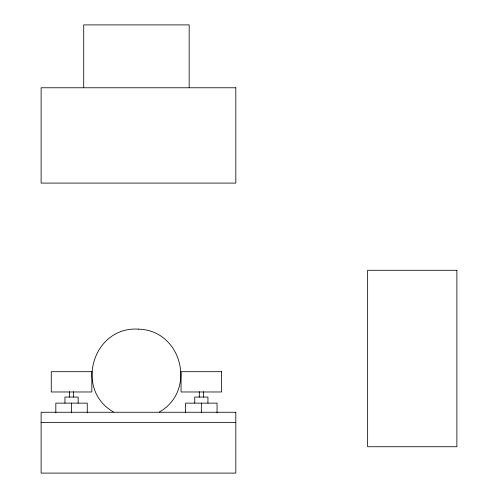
<?xml version="1.0" encoding="UTF-8"?>
<svg xmlns="http://www.w3.org/2000/svg" width="498" height="498" viewBox="0 0 498 498"><rect width="100%" height="100%" fill="white"/><g stroke="black" fill="none" stroke-linecap="round" stroke-linejoin="round"><path stroke-width="0.75" d="M159.379 411.995C197.027 390.718 181.857 330.18 138.631 329.159M41.122 422.397L235.815 422.397M138.625 329.159C93.188 325.891 73.903 389.486 113.507 411.995M217.06 412.879L217.06 403.131L185.623 403.131L185.623 412.83M207.934 403.131L207.934 397.049L194.749 397.049L194.749 403.131M203.371 391.727L203.371 397.049M201.341 403.131L201.341 412.83M199.312 391.727L199.312 397.049M189.172 87.598L189.172 24.9L83.714 24.9L83.714 87.598M87.262 412.879L87.262 403.131L55.826 403.131L55.826 412.83M78.136 403.131L78.136 397.049L64.952 397.049L64.952 403.131M73.573 391.727L73.573 397.049M71.544 403.131L71.544 412.83M69.515 391.727L69.515 397.049M235.815 87.773L41.122 87.773L41.122 183.09L235.815 183.09L235.815 87.773M456.878 270.296L367.642 270.296L367.642 446.737L456.878 446.737L456.878 270.296M91.825 371.695L51.263 371.695L51.263 391.976L91.825 391.976L91.825 371.695M221.622 371.695L181.06 371.695L181.06 391.976L221.622 391.976L221.622 371.695M235.815 412.257L41.122 412.257L41.122 473.1L235.815 473.1L235.815 412.257"/></g></svg>
